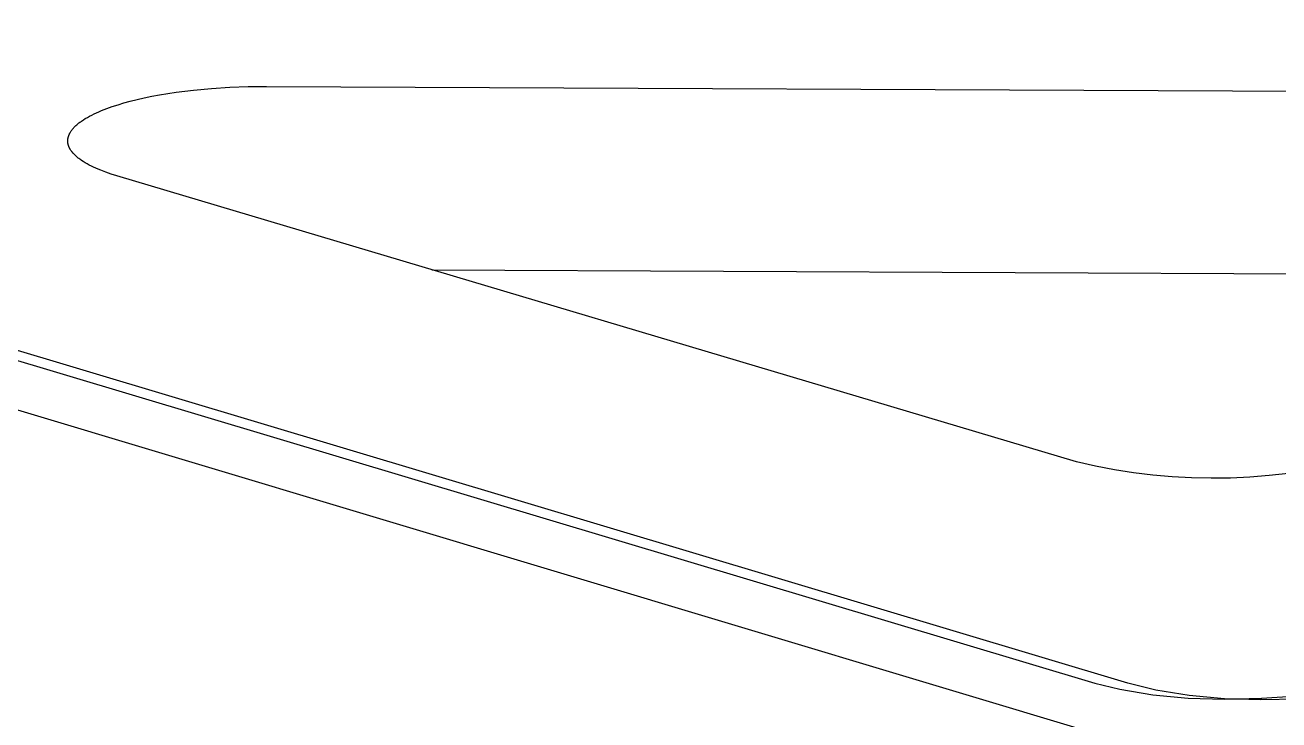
# Model space of a CAD drawing. Header units: millimetres. Extents: x -987 to 2591, y -102 to 2398.
# Drawn here: x -28.86 to -8.59, y 708.57 to 719.8 of the extents above; entities that cross this region are included whole.
import ezdxf

# ---------------------------------------------------------------- set-up
doc = ezdxf.new("R2010")
doc.units = ezdxf.units.MM
doc.header["$MEASUREMENT"] = 0
doc.layers.add('Utwórz2D linie widoczne', color=7, linetype='Continuous', true_color=0x000000)

msp = doc.modelspace()

# ---------------------------------------------------------------- linework, layer by layer
at = {"layer": 'Utwórz2D linie widoczne'}
for p, q in [((-191.254, 762.258), (-11.206, 708.249)), ((-11.03, 709.166), (-188.25, 762.254)), ((-188.303, 762.12), (-11.561, 709.164)), ((-26.931, 718.625), (-26.809, 718.651)), ((-26.809, 718.651), (-26.682, 718.674)), ((-26.682, 718.674), (-26.415, 718.716)), ((-26.415, 718.716), (-26.134, 718.751)), ((-26.134, 718.751), (-25.844, 718.778)), ((-25.844, 718.778), (-25.547, 718.797)), ((-25.547, 718.797), (-25.249, 718.808)), ((-25.249, 718.808), (-24.954, 718.811)), ((-24.954, 718.811), (7.187, 718.667)), ((-27.623, 718.42), (-27.537, 718.453)), ((-27.537, 718.453), (-27.448, 718.485)), ((-27.448, 718.485), (-27.354, 718.516)), ((-27.354, 718.516), (-27.258, 718.544)), ((-27.258, 718.544), (-27.159, 718.571)), ((-27.159, 718.571), (-27.047, 718.599)), ((-27.047, 718.599), (-26.931, 718.625)), ((-27.985, 718.221), (-27.972, 718.231)), ((-27.972, 718.231), (-27.958, 718.241)), ((-27.958, 718.241), (-27.944, 718.251)), ((-27.944, 718.251), (-27.914, 718.271)), ((-27.914, 718.271), (-27.883, 718.291)), ((-27.883, 718.291), (-27.85, 718.31)), ((-27.85, 718.31), (-27.815, 718.33)), ((-27.815, 718.33), (-27.779, 718.348)), ((-27.779, 718.348), (-27.742, 718.367)), ((-27.742, 718.367), (-27.704, 718.385)), ((-27.704, 718.385), (-27.664, 718.403)), ((-27.664, 718.403), (-27.623, 718.42)), ((-28.15, 718.018), (-28.148, 718.023)), ((-28.148, 718.023), (-28.146, 718.028)), ((-28.146, 718.028), (-28.144, 718.034)), ((-28.144, 718.034), (-28.141, 718.039)), ((-28.141, 718.039), (-28.138, 718.045)), ((-28.138, 718.045), (-28.136, 718.05)), ((-28.136, 718.05), (-28.133, 718.056)), ((-28.133, 718.056), (-28.13, 718.061)), ((-28.13, 718.061), (-28.127, 718.067)), ((-28.127, 718.067), (-28.124, 718.072)), ((-28.124, 718.072), (-28.117, 718.083)), ((-28.117, 718.083), (-28.11, 718.094)), ((-28.11, 718.094), (-28.102, 718.105)), ((-28.102, 718.105), (-28.094, 718.116)), ((-28.094, 718.116), (-28.085, 718.126)), ((-28.085, 718.126), (-28.076, 718.137)), ((-28.076, 718.137), (-28.066, 718.148)), ((-28.066, 718.148), (-28.056, 718.158)), ((-28.056, 718.158), (-28.045, 718.169)), ((-28.045, 718.169), (-28.034, 718.179)), ((-28.034, 718.179), (-28.022, 718.19)), ((-28.022, 718.19), (-28.01, 718.2)), ((-28.01, 718.2), (-27.998, 718.211)), ((-27.998, 718.211), (-27.985, 718.221)), ((-28.166, 717.946), (-28.165, 717.951)), ((-28.166, 717.94), (-28.166, 717.946)), ((-28.166, 717.935), (-28.166, 717.94)), ((-28.166, 717.929), (-28.166, 717.935)), ((-28.166, 717.924), (-28.166, 717.929)), ((-28.166, 717.918), (-28.166, 717.924)), ((-28.165, 717.913), (-28.166, 717.918)), ((-28.165, 717.957), (-28.164, 717.962)), ((-28.165, 717.951), (-28.165, 717.957)), ((-28.165, 717.907), (-28.165, 717.913)), ((-28.164, 717.902), (-28.165, 717.907)), ((-28.164, 717.962), (-28.163, 717.968)), ((-28.164, 717.896), (-28.164, 717.902)), ((-28.163, 717.891), (-28.164, 717.896)), ((-28.163, 717.968), (-28.162, 717.973)), ((-28.162, 717.885), (-28.163, 717.891)), ((-28.162, 717.973), (-28.161, 717.979)), ((-28.161, 717.88), (-28.162, 717.885)), ((-28.161, 717.979), (-28.16, 717.984)), ((-28.159, 717.874), (-28.161, 717.88)), ((-28.16, 717.984), (-28.159, 717.99)), ((-28.159, 717.99), (-28.157, 717.996)), ((-28.158, 717.869), (-28.159, 717.874)), ((-28.157, 717.864), (-28.158, 717.869)), ((-28.157, 717.996), (-28.156, 718.001)), ((-28.155, 717.858), (-28.157, 717.864)), ((-28.156, 718.001), (-28.154, 718.007)), ((-28.153, 717.853), (-28.155, 717.858)), ((-28.154, 718.007), (-28.152, 718.012)), ((-28.151, 717.847), (-28.153, 717.853)), ((-28.152, 718.012), (-28.15, 718.018)), ((-28.149, 717.842), (-28.151, 717.847)), ((-28.147, 717.836), (-28.149, 717.842)), ((-28.145, 717.831), (-28.147, 717.836)), ((-28.143, 717.826), (-28.145, 717.831)), ((-28.14, 717.82), (-28.143, 717.826)), ((-28.138, 717.815), (-28.14, 717.82)), ((-28.135, 717.809), (-28.138, 717.815)), ((-28.132, 717.804), (-28.135, 717.809)), ((-28.129, 717.799), (-28.132, 717.804)), ((-28.126, 717.793), (-28.129, 717.799)), ((-28.123, 717.788), (-28.126, 717.793)), ((-28.116, 717.777), (-28.123, 717.788)), ((-28.108, 717.767), (-28.116, 717.777)), ((-28.101, 717.756), (-28.108, 717.767)), ((-28.092, 717.746), (-28.101, 717.756)), ((-28.084, 717.735), (-28.092, 717.746)), ((-28.075, 717.725), (-28.084, 717.735)), ((-28.065, 717.714), (-28.075, 717.725)), ((-28.055, 717.704), (-28.065, 717.714)), ((-28.044, 717.694), (-28.055, 717.704)), ((-28.033, 717.684), (-28.044, 717.694)), ((-28.022, 717.674), (-28.033, 717.684)), ((-28.01, 717.664), (-28.022, 717.674)), ((-27.998, 717.654), (-28.01, 717.664)), ((-27.985, 717.644), (-27.998, 717.654)), ((-27.972, 717.634), (-27.985, 717.644)), ((-27.958, 717.624), (-27.972, 717.634)), ((-27.944, 717.615), (-27.958, 717.624)), ((-27.915, 717.595), (-27.944, 717.615)), ((-27.885, 717.577), (-27.915, 717.595)), ((-27.853, 717.558), (-27.885, 717.577)), ((-27.819, 717.54), (-27.853, 717.558)), ((-27.785, 717.522), (-27.819, 717.54)), ((-27.748, 717.505), (-27.785, 717.522)), ((-27.711, 717.488), (-27.748, 717.505)), ((-27.673, 717.472), (-27.711, 717.488)), ((-27.633, 717.455), (-27.673, 717.472)), ((-27.551, 717.424), (-27.633, 717.455)), ((-27.464, 717.395), (-27.551, 717.424)), ((-27.375, 717.367), (-27.464, 717.395)), ((-11.859, 712.741), (-27.375, 717.367)), ((-22.278, 715.847), (3.847, 715.73)), ((-11.552, 712.672), (-11.859, 712.741)), ((-11.244, 712.614), (-11.552, 712.672)), ((-10.934, 712.566), (-11.244, 712.614)), ((-10.622, 712.528), (-10.934, 712.566)), ((-8.429, 712.555), (-8.741, 712.52)), ((-10.309, 712.501), (-10.622, 712.528)), ((-9.996, 712.484), (-10.309, 712.501)), ((-9.682, 712.478), (-9.996, 712.484)), ((-9.368, 712.481), (-9.682, 712.478)), ((-9.054, 712.496), (-9.368, 712.481)), ((-8.741, 712.52), (-9.054, 712.496)), ((-11.561, 709.164), (-11.157, 709.068)), ((-10.573, 709.054), (-11.03, 709.166)), ((-11.157, 709.068), (-10.623, 708.978)), ((-10.623, 708.978), (-10.055, 708.925)), ((-10.034, 708.965), (-10.573, 709.054)), ((-10.055, 708.925), (-9.467, 708.908)), ((-9.465, 708.912), (-10.034, 708.965)), ((-9.467, 708.908), (-8.868, 708.922)), ((-8.876, 708.894), (-9.465, 708.912)), ((-8.277, 708.908), (-8.876, 708.894)), ((-8.868, 708.922), (-8.276, 708.963)), ((-8.868, 708.894), (-8.868, 708.922))]:
    msp.add_line(p, q, dxfattribs=at)

doc.saveas('drawing.dxf')
